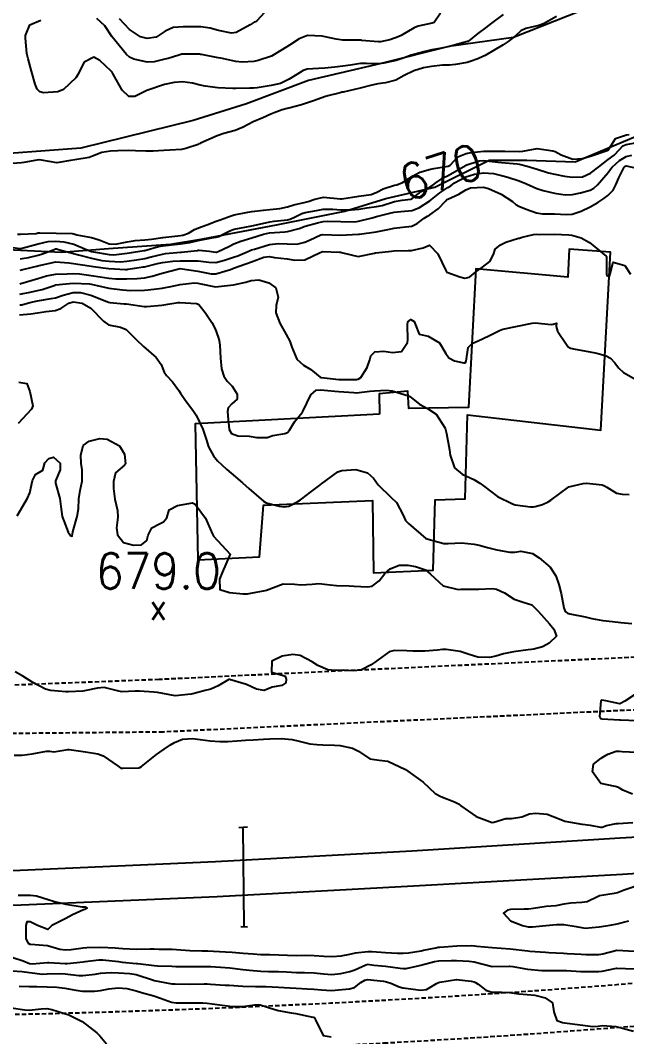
# Model space of a CAD drawing. Header units: metres. Extents: x 292545 to 299085, y 7450245 to 7463078.
# Drawn here: x 294732.7 to 294800.8, y 7462706.4 to 7462820.6 of the extents above; entities that cross this region are included whole.
import ezdxf
from ezdxf.enums import TextEntityAlignment as Align

# ---------------------------------------------------------------- set-up
doc = ezdxf.new("R2010")
doc.units = ezdxf.units.M
doc.linetypes.add('DASHED', pattern=[0.75, 0.5, -0.25])
for name, color, linetype in [('Cotas', 45, 'Continuous'), ('Curvas de Nivel 1m', 11, 'Continuous'), ('Curvas de Nivel 5m', 15, 'Continuous'), ('Edificações', 30, 'Continuous'), ('Hidrografia', 140, 'Continuous'), ('Linha Férrea', 20, 'Continuous'), ('Pontos Cotados', 45, 'Continuous'), ('Pórtico', 62, 'Continuous'), ('Vias Secundárias', 230, 'DASHED')]:
    doc.layers.add(name, color=color, linetype=linetype)
doc.styles.add('Style-STANDARD', font='STANDARD.shx')

# ---------------------------------------------------------------- blocks, each defined once
blk = doc.blocks.new('ELVTXT_42')
at = {"layer": 'Pontos Cotados', "linetype": 'Continuous', "style": 'Style-STANDARD'}
for s, height, p in [('679.0', 4, (0, 4)), ('x', 3, (0, 0))]:
    blk.add_text(s, height=height, dxfattribs=at).set_placement(p, align=Align.MIDDLE_CENTER)

msp = doc.modelspace()

# ---------------------------------------------------------------- linework, layer by layer
at = {"layer": 'Curvas de Nivel 1m', "flags": 128}
for points, elevation in [([(294786.96, 7462821.27), (294785.63, 7462820.28), (294784.95, 7462819.78), (294784.11, 7462819.13), (294783.09, 7462818.31), (294782.99, 7462818.25), (294782.93, 7462818.22), (294781.44, 7462817.81), (294780.92, 7462817.68), (294779.81, 7462817.45), (294778.92, 7462817.29), (294778.17, 7462817.11), (294776.91, 7462816.78), (294776.6, 7462816.7), (294775.8, 7462816.4), (294774.9, 7462816.08), (294773.53, 7462815.79), (294772.9, 7462815.74), (294771.57, 7462815.77), (294770.9, 7462815.75), (294769.77, 7462815.59), (294768.9, 7462815.47), (294768.02, 7462815.36), (294766.89, 7462815.23), (294766.19, 7462815.21), (294764.89, 7462815.13), (294764.45, 7462814.97), (294763.73, 7462814.54), (294762.88, 7462814), (294761.9, 7462813.53), (294760.87, 7462813.27), (294759.3, 7462813.03), (294758.87, 7462813), (294758.47, 7462813), (294756.87, 7462812.95), (294756.53, 7462812.95), (294754.87, 7462813.03), (294753.42, 7462813.21), (294752.87, 7462813.32), (294752.01, 7462813.54), (294750.87, 7462813.71), (294749.95, 7462813.62), (294748.87, 7462813.39), (294746.86, 7462812.74), (294745.54, 7462812.07), (294744.86, 7462812.07), (294744.11, 7462812.77), (294743.1, 7462814.56), (294742.97, 7462814.78), (294742.88, 7462814.89), (294741.61, 7462816.09), (294740.91, 7462816.48), (294739.82, 7462815.9), (294739.27, 7462814.83), (294739.15, 7462814.55), (294738.88, 7462814.16), (294737.5, 7462812.85), (294736.86, 7462812.59), (294735.25, 7462812.48), (294734.86, 7462812.59), (294734.54, 7462812.88), (294734.31, 7462813.45), (294733.92, 7462814.89), (294733.52, 7462816.27), (294733.4, 7462816.9), (294733.22, 7462818.6), (294733.22, 7462818.9), (294733.73, 7462820.12), (294734.96, 7462820.64)], 671), ([(294779.89, 7462821.43), (294779.17, 7462820.36), (294778.95, 7462820.29), (294777.38, 7462819.95), (294776.95, 7462819.77), (294775.46, 7462818.92), (294774.94, 7462818.69), (294774.74, 7462818.61), (294774.19, 7462818.42), (294773.15, 7462818.21), (294772.93, 7462818.2), (294771.02, 7462818.36), (294770.93, 7462818.37), (294770.85, 7462818.37), (294768.93, 7462818.39), (294768.17, 7462818.49), (294766.94, 7462818.77), (294766.6, 7462818.84), (294764.94, 7462818.91), (294763.99, 7462818.53), (294762.93, 7462817.82), (294762.15, 7462817.33), (294760.91, 7462816.57), (294759.4, 7462816.1), (294758.9, 7462815.99), (294757.61, 7462815.91), (294756.9, 7462815.99), (294755.19, 7462816.36), (294754.91, 7462816.41), (294753.57, 7462816.66), (294753.02, 7462816.77), (294752.91, 7462816.79), (294752.79, 7462816.8), (294750.91, 7462816.82), (294750.81, 7462816.8), (294750.48, 7462816.69), (294749.28, 7462816.33), (294748.91, 7462816.23), (294747.69, 7462815.94), (294746.9, 7462815.9), (294745.4, 7462816.26), (294744.91, 7462816.48), (294744.59, 7462816.76), (294742.93, 7462818.78), (294742.14, 7462819.98), (294741.25, 7462820.81)], 672), ([(294760.08, 7462821.46), (294759.28, 7462820.59), (294759.08, 7462820.46), (294758.95, 7462820.4), (294758.48, 7462820.12), (294756.94, 7462819.23), (294756.39, 7462819.17), (294754.94, 7462819.48), (294754.01, 7462819.72), (294752.94, 7462819.87), (294751.74, 7462819.89), (294750.95, 7462819.9), (294749.82, 7462819.82), (294748.94, 7462819.38), (294747.91, 7462818.73), (294746.93, 7462818.56), (294746.17, 7462818.75), (294744.94, 7462819.6), (294743.79, 7462820.77)], 673), ([(294730.92, 7462795.19), (294732.65, 7462794.96), (294732.71, 7462794.97), (294734.66, 7462795.49), (294735.79, 7462795.75), (294736.66, 7462795.8), (294737.55, 7462795.73), (294738.66, 7462795.45), (294740.17, 7462794.81), (294740.65, 7462794.64), (294740.87, 7462794.59), (294742.65, 7462794.28), (294743.16, 7462794.26), (294744.65, 7462794.43), (294744.93, 7462794.47), (294746.54, 7462794.74), (294746.63, 7462794.76), (294746.65, 7462794.76), (294748.19, 7462795.19), (294748.66, 7462795.28), (294749.3, 7462795.35), (294750.66, 7462795.49), (294751.7, 7462795.64), (294752.66, 7462795.85), (294754.2, 7462796.18), (294754.67, 7462796.24), (294754.97, 7462796.33), (294755.55, 7462796.63), (294756.3, 7462797), (294756.68, 7462797.13), (294757.9, 7462797.38), (294758.68, 7462797.52), (294759.88, 7462797.78), (294760.69, 7462797.96), (294761.21, 7462798.04), (294762.69, 7462798.18), (294762.98, 7462798.26), (294763.55, 7462798.54), (294764.32, 7462798.91), (294764.7, 7462799.01), (294765.97, 7462799.25), (294766.71, 7462799.38), (294767.81, 7462799.39), (294768.71, 7462799.32), (294769.86, 7462799.3), (294770.71, 7462799.4), (294771.61, 7462799.54), (294772.71, 7462799.67), (294773.33, 7462799.81), (294774.71, 7462800.24), (294775.57, 7462800.4), (294776.57, 7462800.52), (294776.72, 7462800.59), (294777.73, 7462801.37), (294778.74, 7462801.91), (294779.02, 7462802.08), (294779.37, 7462802.35), (294780.19, 7462802.91), (294780.75, 7462803.19), (294782.72, 7462804.31), (294782.74, 7462804.33), (294782.76, 7462804.34), (294784.25, 7462804.81), (294784.77, 7462804.86), (294786.36, 7462804.68), (294786.77, 7462804.63), (294788.52, 7462804.49), (294788.77, 7462804.46), (294789.65, 7462804.23), (294790.76, 7462803.88), (294792.05, 7462803.49), (294792.75, 7462803.32), (294793.83, 7462803.1), (294794.75, 7462802.97), (294795.87, 7462803.04), (294796.76, 7462803.42), (294797.69, 7462804.14), (294798.77, 7462804.97), (294799.42, 7462805.47), (294800.03, 7462806.11), (294800.39, 7462806.5), (294800.79, 7462806.66), (294802.01, 7462806.87)], 671), ([(294732.64, 7462793.79), (294733.58, 7462793.95), (294734.64, 7462794.21), (294735.16, 7462794.36), (294736.44, 7462794.86), (294736.6, 7462794.92), (294736.65, 7462794.92), (294736.71, 7462794.92), (294736.96, 7462794.86), (294738.65, 7462794.42), (294739.2, 7462794.27), (294740.64, 7462793.87), (294741.8, 7462793.63), (294742.63, 7462793.53), (294743.92, 7462793.48), (294744.63, 7462793.53), (294745.7, 7462793.68), (294746.64, 7462793.85), (294747.35, 7462794.02), (294748.65, 7462794.34), (294748.97, 7462794.39), (294750.65, 7462794.56), (294750.77, 7462794.57), (294751.84, 7462794.68), (294752.56, 7462794.76), (294752.65, 7462794.78), (294752.78, 7462794.79), (294753.88, 7462794.65), (294754.65, 7462794.56), (294754.72, 7462794.57), (294754.88, 7462794.64), (294756.09, 7462795.2), (294756.66, 7462795.49), (294757.46, 7462795.81), (294758.67, 7462796.16), (294759.99, 7462796.58), (294760.67, 7462796.74), (294762.39, 7462796.84), (294762.68, 7462796.86), (294763.99, 7462797.22), (294764.68, 7462797.46), (294766.05, 7462797.87), (294766.69, 7462798.01), (294767.15, 7462798.04), (294768.69, 7462797.99), (294770.21, 7462797.98), (294770.69, 7462798.04), (294772.22, 7462798.43), (294772.6, 7462798.53), (294772.69, 7462798.55), (294774.19, 7462798.92), (294774.7, 7462799.04), (294775.42, 7462799.12), (294776.7, 7462799.25), (294777.52, 7462799.56), (294778.71, 7462800.34), (294779.83, 7462801.24), (294780.74, 7462801.82), (294781.06, 7462802.01), (294781.49, 7462802.33), (294782.75, 7462803.01), (294783.74, 7462803.32), (294784.75, 7462803.48), (294785.86, 7462803.38), (294786.75, 7462803.16), (294787.48, 7462802.99), (294788.75, 7462802.58), (294789.56, 7462802.23), (294790.74, 7462801.71), (294791.45, 7462801.5), (294792.73, 7462801.19), (294793.91, 7462800.99), (294794.73, 7462801.02), (294795.66, 7462801.23), (294796.73, 7462801.53), (294797.14, 7462801.74), (294797.56, 7462802.14), (294798.76, 7462803.52), (294799, 7462803.87), (294799.2, 7462804.12), (294800.03, 7462804.85), (294800.77, 7462805.29), (294801.41, 7462805.46)], 672), ([(294732.62, 7462792.54), (294734.18, 7462792.89), (294734.52, 7462792.99), (294734.62, 7462793.01), (294736.12, 7462793.37), (294736.63, 7462793.45), (294738.11, 7462793.36), (294738.63, 7462793.28), (294740.41, 7462793.02), (294740.63, 7462792.99), (294741.97, 7462792.8), (294742.62, 7462792.73), (294744.48, 7462792.62), (294744.62, 7462792.62), (294744.75, 7462792.63), (294745.54, 7462792.75), (294746.48, 7462792.89), (294746.63, 7462792.91), (294748.07, 7462793.29), (294748.63, 7462793.41), (294749.79, 7462793.55), (294750.64, 7462793.59), (294751.72, 7462793.59), (294752.64, 7462793.57), (294753.86, 7462793.42), (294754.63, 7462793.41), (294755.62, 7462793.65), (294756.64, 7462793.99), (294757.1, 7462794.16), (294758.16, 7462794.6), (294758.5, 7462794.75), (294758.65, 7462794.81), (294758.98, 7462794.91), (294760.66, 7462795.43), (294761.68, 7462795.53), (294762.66, 7462795.48), (294763.75, 7462795.45), (294764.66, 7462795.67), (294765.24, 7462795.95), (294766.44, 7462796.5), (294766.67, 7462796.54), (294768.67, 7462796.48), (294770.67, 7462796.58), (294770.8, 7462796.59), (294772.68, 7462796.84), (294773.99, 7462797.11), (294774.68, 7462797.27), (294775.64, 7462797.35), (294776.68, 7462797.46), (294777.29, 7462797.77), (294778.06, 7462798.37), (294778.44, 7462798.61), (294778.7, 7462798.75), (294779.63, 7462799.42), (294780.48, 7462800.34), (294780.6, 7462800.46), (294780.72, 7462800.52), (294781.97, 7462801.07), (294782.73, 7462801.56), (294783.26, 7462801.78), (294784.74, 7462801.85), (294785.3, 7462801.72), (294786.72, 7462801.06), (294787.99, 7462800.25), (294788.38, 7462799.92), (294788.71, 7462799.71), (294789.53, 7462799.4), (294790.7, 7462798.99), (294791.37, 7462798.88), (294792.7, 7462798.87), (294794.08, 7462798.79), (294794.7, 7462798.84), (294795.7, 7462799.16), (294796.71, 7462799.64), (294797.59, 7462800.14), (294798.26, 7462800.59), (294798.72, 7462800.92), (294799.32, 7462801.52), (294799.61, 7462802.11), (294799.96, 7462802.9), (294800.54, 7462804.1), (294800.65, 7462804.22), (294800.76, 7462804.26), (294801.64, 7462804.09)], 673), ([(294732.6, 7462791), (294732.72, 7462791.03), (294734.61, 7462791.6), (294735.58, 7462791.9), (294736.62, 7462792.09), (294737.91, 7462792.13), (294738.62, 7462792.15), (294739.32, 7462792.12), (294740.61, 7462791.95), (294741.64, 7462791.77), (294742.61, 7462791.63), (294743.4, 7462791.57), (294744.61, 7462791.54), (294745.78, 7462791.58), (294746.61, 7462791.67), (294747.49, 7462791.85), (294748.62, 7462792.21), (294750.48, 7462792.69), (294750.61, 7462792.71), (294750.62, 7462792.71), (294750.84, 7462792.69), (294752.62, 7462792.43), (294754.1, 7462792.13), (294754.62, 7462792.13), (294756.28, 7462792.62), (294756.53, 7462792.71), (294756.62, 7462792.74), (294758.01, 7462793.23), (294758.64, 7462793.47), (294760.04, 7462793.99), (294760.64, 7462794.06), (294761.23, 7462793.97), (294762.64, 7462793.79), (294763.52, 7462793.66), (294764.63, 7462793.71), (294766.37, 7462794.5), (294766.54, 7462794.61), (294766.64, 7462794.63), (294768.56, 7462794.56), (294768.64, 7462794.55), (294768.92, 7462794.48), (294770.64, 7462794.07), (294772.48, 7462794.43), (294772.6, 7462794.47), (294772.64, 7462794.48), (294774.38, 7462794.68), (294774.65, 7462794.7), (294776.28, 7462794.75), (294776.65, 7462794.75), (294777.96, 7462795.06), (294778.66, 7462795.36), (294779.61, 7462794.35), (294780.48, 7462792.48), (294780.57, 7462792.34), (294780.62, 7462792.31), (294782.07, 7462791.77), (294782.62, 7462791.62), (294783.16, 7462791.76), (294783.85, 7462792.3), (294784.27, 7462792.65), (294784.63, 7462792.86), (294785.43, 7462793.49), (294785.84, 7462794.28), (294786.03, 7462794.9), (294786.66, 7462795.38), (294787.26, 7462795.67), (294788.67, 7462796.12), (294788.77, 7462796.14), (294789.07, 7462796.24), (294790.35, 7462796.55), (294790.68, 7462796.56), (294791.02, 7462796.55), (294792.68, 7462796.56), (294794.34, 7462796.51), (294794.68, 7462796.46), (294795.72, 7462796.16), (294796.67, 7462795.63), (294798.54, 7462794.12), (294798.57, 7462794.05), (294798.57, 7462792.12), (294798.62, 7462791.93), (294798.92, 7462791.81), (294798.99, 7462792.12), (294799.33, 7462793.42), (294800.63, 7462793.05), (294801.28, 7462792.09)], 674), ([(294732.58, 7462788.62), (294732.83, 7462788.65), (294733.71, 7462788.89), (294734.58, 7462789.08), (294736.13, 7462789.33), (294736.59, 7462789.43), (294737.47, 7462789.72), (294738.59, 7462790.02), (294739.4, 7462790.02), (294740.59, 7462789.72), (294742.37, 7462789.01), (294742.58, 7462788.94), (294742.71, 7462788.91), (294744.34, 7462788.76), (294744.55, 7462788.74), (294744.57, 7462788.74), (294744.6, 7462788.73), (294746.57, 7462788.46), (294746.86, 7462788.44), (294748.57, 7462788.61), (294749.24, 7462788.71), (294750.39, 7462788.88), (294750.58, 7462788.89), (294752.47, 7462788.77), (294752.57, 7462788.76), (294752.74, 7462788.67), (294753.44, 7462787.79), (294754.18, 7462786.65), (294754.55, 7462785.93), (294754.91, 7462785.01), (294755.01, 7462784.64), (294755.07, 7462784.1), (294755.15, 7462782.64), (294755.29, 7462781.44), (294755.54, 7462780.63), (294755.92, 7462780.07), (294756.47, 7462779.5), (294757.05, 7462778.61), (294757.03, 7462778.03), (294756.45, 7462777.5), (294756.01, 7462777.06), (294755.94, 7462776.63), (294755.97, 7462776.17), (294756.14, 7462774.62), (294756.41, 7462774.19), (294757.1, 7462773.92), (294758.4, 7462773.88), (294759.26, 7462773.73), (294760.4, 7462773.71), (294761.04, 7462773.93), (294762.41, 7462774.18), (294762.68, 7462774.27), (294762.91, 7462774.55), (294763.47, 7462775.5), (294764.36, 7462776.53), (294764.4, 7462776.57), (294764.43, 7462776.64), (294765.32, 7462778.52), (294765.93, 7462779.04), (294766.46, 7462779.09), (294768.03, 7462778.92), (294768.46, 7462778.88), (294770.15, 7462778.77), (294770.46, 7462778.76), (294771.97, 7462778.92), (294772.46, 7462778.98), (294773.84, 7462779.04), (294774.46, 7462778.96), (294776.31, 7462778.39), (294776.45, 7462778.32), (294777.55, 7462777.48), (294778.44, 7462776.98), (294779.41, 7462776.35), (294780.42, 7462774.77), (294780.55, 7462774.34), (294780.59, 7462774.16), (294780.9, 7462772.33), (294780.99, 7462771.72), (294781.48, 7462770.33), (294782.35, 7462769.6), (294783.65, 7462769), (294784.34, 7462768.6), (294784.75, 7462768.29), (294786.32, 7462767.1), (294788.01, 7462766.25), (294788.31, 7462766.17), (294790.02, 7462765.94), (294790.31, 7462765.93), (294790.56, 7462765.96), (294791.35, 7462766.21), (294792.02, 7462766.5), (294792.32, 7462766.67), (294794.33, 7462768.17), (294795.95, 7462768.54), (294796.34, 7462768.6), (294798.06, 7462768.41), (294798.34, 7462768.3), (294798.61, 7462768.13), (294799.7, 7462767.48), (294800.33, 7462767.35), (294801.11, 7462767.3)], 676), ([(294732.56, 7462787.52), (294733.85, 7462787.61), (294734.57, 7462787.72), (294735.56, 7462787.88), (294736.57, 7462788.01), (294737.2, 7462788.22), (294738.11, 7462788.84), (294738.58, 7462788.97), (294739.61, 7462788.82), (294740.57, 7462788.26), (294742, 7462786.8), (294742.55, 7462786.39), (294743.91, 7462786.13), (294744.54, 7462785.85), (294745.66, 7462784.75), (294746.52, 7462783.95), (294747.92, 7462782.73), (294748.49, 7462781.93), (294748.83, 7462781.06), (294749.09, 7462780.71), (294749.77, 7462779.99), (294750.47, 7462778.99), (294750.65, 7462778.69), (294751.15, 7462777.99), (294752.14, 7462776.67), (294752.43, 7462776.24), (294753.18, 7462774.66), (294753.54, 7462773.52), (294753.8, 7462772.66), (294754.37, 7462771.65), (294754.83, 7462771.11), (294755.3, 7462770.64), (294755.87, 7462770.14), (294756.35, 7462769.73), (294757.63, 7462768.61), (294758.33, 7462768), (294759.99, 7462766.58), (294760.31, 7462766.38), (294761.76, 7462766.01), (294762.31, 7462765.92), (294762.83, 7462766.02), (294763.87, 7462766.53), (294764.14, 7462766.7), (294764.32, 7462766.83), (294765.27, 7462767.58), (294766.34, 7462768.37), (294766.42, 7462768.43), (294766.52, 7462768.51), (294768.36, 7462769.85), (294768.8, 7462770.03), (294770.36, 7462770.11), (294771.68, 7462769.77), (294772.35, 7462769.14), (294772.89, 7462768.42), (294774.32, 7462767.01), (294774.95, 7462766.4), (294775.69, 7462765.01), (294775.98, 7462764.39), (294776.29, 7462764.06), (294778.26, 7462762.36), (294780.26, 7462761.8), (294780.77, 7462761.82), (294782.26, 7462761.89), (294783.7, 7462761.74), (294784.26, 7462761.62), (294785.18, 7462761.36), (294786.25, 7462761.08), (294787.68, 7462760.83), (294788.25, 7462760.84), (294788.94, 7462760.93), (294790.25, 7462760.69), (294791, 7462760.21), (294792.23, 7462759.14), (294792.86, 7462758.19), (294793.2, 7462757.19), (294793.45, 7462756.19), (294793.77, 7462754.59), (294793.93, 7462754.18), (294794.17, 7462753.97), (294794.46, 7462753.89), (294796.16, 7462753.55), (294796.93, 7462753.37), (294798.16, 7462753.17), (294799.24, 7462753.03), (294800.16, 7462752.92), (294801.43, 7462752.81)], 677), ([(294732.47, 7462779.93), (294733.38, 7462779.8), (294733.73, 7462778.89), (294734.04, 7462777.29), (294733.92, 7462776.89), (294732.42, 7462775.29)], 678), ([(294732.29, 7462764.91), (294733.46, 7462766.89), (294733.71, 7462767.5), (294734.03, 7462768.88), (294734.35, 7462769.55), (294735.19, 7462770.04), (294735.4, 7462770.87), (294735.86, 7462771.38), (294736.37, 7462771.52), (294737.14, 7462770.85), (294737.12, 7462770.08), (294736.61, 7462768.86), (294736.61, 7462768.58), (294737.08, 7462766.85), (294737.21, 7462765.95), (294737.37, 7462764.85), (294738.03, 7462763.08), (294738.17, 7462762.84), (294738.27, 7462762.7), (294738.47, 7462762.64), (294738.53, 7462762.84), (294738.56, 7462763.12), (294739.03, 7462764.83), (294739.18, 7462765.7), (294739.24, 7462766.83), (294739.38, 7462767.78), (294739.62, 7462768.82), (294739.61, 7462770.08), (294739.5, 7462770.82), (294739.46, 7462771.74), (294739.73, 7462772.82), (294740.4, 7462773.3), (294741.6, 7462773.6), (294742.4, 7462773.53), (294743.8, 7462772.78), (294744.38, 7462771.86), (294744.46, 7462770.77), (294744.36, 7462770.6), (294743.37, 7462769.77), (294743.12, 7462768.78), (294743.13, 7462767.99), (294743.29, 7462766.78), (294743.57, 7462765.51), (294743.63, 7462764.78), (294743.48, 7462763.58), (294743.57, 7462762.78), (294744.26, 7462761.94), (294745.37, 7462761.64), (294746.26, 7462761.65), (294746.86, 7462762.14), (294747.03, 7462762.73), (294747.45, 7462763.56), (294748.29, 7462764.02), (294748.76, 7462764.25), (294749.11, 7462764.71), (294749.4, 7462765.61), (294750.31, 7462766.09), (294752, 7462766.37), (294752.31, 7462766.23), (294753.47, 7462764.66), (294754.27, 7462762.85), (294754.34, 7462762.71), (294754.39, 7462762.65), (294756.24, 7462760.62), (294755.39, 7462758.63), (294755.04, 7462757.81), (294755.08, 7462756.64), (294756.19, 7462756.3), (294757.72, 7462756.14), (294758.19, 7462756.17), (294758.57, 7462756.21), (294760.19, 7462756.53), (294760.34, 7462756.58), (294762.2, 7462757.27), (294763.49, 7462757.25), (294764.2, 7462757.15), (294765.48, 7462757.24), (294766.21, 7462757.32), (294767.51, 7462757.18), (294768.2, 7462757.1), (294769.63, 7462757.04), (294770.2, 7462757.01), (294771.7, 7462756.95), (294772.2, 7462757.03), (294773.02, 7462757.62), (294773.65, 7462758.42), (294774.23, 7462758.97), (294775.27, 7462759.36), (294776.23, 7462759.36), (294777.09, 7462759.24), (294778.23, 7462758.84), (294778.77, 7462758.35), (294780.2, 7462757.06), (294781.87, 7462756.65), (294782.2, 7462756.67), (294783.83, 7462756.67), (294784.2, 7462756.68), (294785.73, 7462756.75), (294786.2, 7462756.67), (294787.1, 7462756.26), (294788.19, 7462755.57), (294789.18, 7462755.23), (294790.18, 7462754.9), (294790.89, 7462754.21), (294792.15, 7462752.77), (294792.65, 7462752.19), (294792.93, 7462751.4), (294792.13, 7462750.6), (294791.86, 7462750.47), (294791.36, 7462750.21), (294790.41, 7462749.93), (294790.12, 7462749.89), (294789.74, 7462749.85), (294788.12, 7462749.63), (294786.98, 7462749.4), (294786.11, 7462749.13), (294785.41, 7462748.98), (294784.11, 7462749.03), (294783.14, 7462749.33), (294782.12, 7462749.67), (294780.55, 7462749.9), (294780.12, 7462749.89), (294779.58, 7462749.81), (294778.12, 7462749.72), (294776.79, 7462749.71), (294776.12, 7462749.73), (294774.72, 7462749.8), (294774.12, 7462749.64), (294772.47, 7462748.43), (294772.26, 7462748.28), (294772.1, 7462748.17), (294770.95, 7462747.59), (294770.09, 7462747.5), (294769, 7462747.56), (294768.09, 7462747.52), (294767.22, 7462747.62), (294766.1, 7462748.08), (294765.47, 7462748.52), (294764.11, 7462749.22), (294763.31, 7462749.34), (294762.11, 7462749.15), (294760.92, 7462748.57), (294760.89, 7462747.36), (294762.09, 7462747.02), (294762.43, 7462746.9), (294762.56, 7462746.55), (294762.49, 7462746.14), (294762.07, 7462745.85), (294760.97, 7462745.68), (294760.06, 7462745.29), (294759.22, 7462745.44), (294758.07, 7462745.96), (294756.18, 7462746.53), (294756.08, 7462746.52), (294754.91, 7462745.8), (294754.06, 7462745.43), (294753.43, 7462745.29), (294752.06, 7462744.91), (294751.87, 7462744.86), (294750.05, 7462744.7), (294748.06, 7462745.07), (294747.67, 7462745.11), (294746.06, 7462745.2), (294745.58, 7462745.23), (294744.06, 7462745.15), (294743.59, 7462745.25), (294742.07, 7462745.63), (294741.32, 7462745.54), (294740.06, 7462745.27), (294739.67, 7462745.22), (294738.06, 7462745.13), (294737.77, 7462745.13), (294736.06, 7462745.28), (294735.48, 7462745.45), (294734.07, 7462746.17), (294732.94, 7462746.9), (294732.09, 7462747.38)], 678), ([(294802.06, 7462745.01), (294800.63, 7462744.1), (294800.05, 7462743.77), (294798.5, 7462744.13), (294798.05, 7462744.2), (294797.99, 7462744.19), (294797.91, 7462744.13), (294797.78, 7462742.38), (294797.88, 7462742.13), (294798.03, 7462742.1), (294798.06, 7462742.1), (294800.03, 7462742), (294800.15, 7462741.99), (294802.03, 7462741.93)], 677), ([(294731.97, 7462738.03), (294732.87, 7462738), (294733.98, 7462738.15), (294735.59, 7462738.47), (294735.98, 7462738.46), (294736.43, 7462738.4), (294737.98, 7462738.67), (294738.16, 7462738.66), (294739.98, 7462738.38), (294741.35, 7462738.17), (294741.97, 7462737.94), (294743.65, 7462736.77), (294743.96, 7462736.57), (294744.19, 7462736.54), (294745.96, 7462736.58), (294746.09, 7462736.62), (294746.28, 7462736.75), (294747.98, 7462738.11), (294748.33, 7462738.37), (294748.83, 7462738.71), (294749.52, 7462739.18), (294749.99, 7462739.43), (294750.88, 7462739.81), (294752, 7462739.91), (294752.88, 7462739.78), (294753.99, 7462739.62), (294755.08, 7462739.55), (294755.99, 7462739.56), (294757.01, 7462739.63), (294757.99, 7462739.7), (294758.84, 7462739.74), (294760, 7462739.8), (294760.71, 7462739.86), (294762, 7462739.91), (294763.22, 7462739.77), (294763.99, 7462739.58), (294765.2, 7462739.31), (294765.99, 7462739.22), (294766.67, 7462739.18), (294767.99, 7462739.13), (294768.61, 7462739.1), (294769.99, 7462738.81), (294770.66, 7462738.45), (294771.97, 7462737.59), (294772.99, 7462737.44), (294773.97, 7462737.34), (294775.96, 7462736.39), (294777.94, 7462735), (294778.63, 7462734.36), (294779.29, 7462733.71), (294779.92, 7462733.38), (294781.47, 7462732.77), (294781.92, 7462732.53), (294782.2, 7462732.32), (294783.9, 7462731.11), (294785.71, 7462730.45), (294785.89, 7462730.47), (294787.26, 7462730.89), (294787.89, 7462730.91), (294789.05, 7462731.09), (294789.9, 7462731.42), (294790.63, 7462731.49), (294791.9, 7462731.37), (294793.23, 7462730.85), (294793.89, 7462730.59), (294795.78, 7462730.26), (294795.88, 7462730.25), (294796.73, 7462730.14), (294797.88, 7462729.94), (294798.08, 7462729.93), (294798.57, 7462730.12), (294799.66, 7462730.34), (294799.89, 7462730.35), (294801.53, 7462730.45)], 678), ([(294801.47, 7462733.63), (294800.42, 7462734.1), (294800.1, 7462734.27), (294799.94, 7462734.38), (294799.54, 7462734.51), (294797.94, 7462734.85), (294796.98, 7462736.14), (294797.11, 7462737), (294797.98, 7462737.7), (294798.25, 7462737.86), (294798.73, 7462738.12), (294799.64, 7462738.46), (294799.99, 7462738.48), (294800.32, 7462738.44), (294801.99, 7462738.34)], 678), ([(294732.4, 7462722.29), (294733.79, 7462722.3), (294734.46, 7462722.21), (294735.78, 7462721.81), (294736.49, 7462721.57), (294737.78, 7462721.28), (294739.61, 7462720.99), (294739.77, 7462720.99), (294739.95, 7462720.99), (294740.18, 7462720.81), (294739.91, 7462720.68), (294739.77, 7462720.63), (294738.53, 7462720.06), (294737.76, 7462719.67), (294736.2, 7462718.86), (294735.97, 7462718.64), (294735.75, 7462718.43), (294734.58, 7462718.88), (294733.76, 7462719.27), (294733.38, 7462719.27), (294733.28, 7462718.89), (294733.26, 7462717.36), (294733.54, 7462716.89), (294733.72, 7462716.79), (294733.84, 7462716.77), (294735.72, 7462716.61), (294737.1, 7462716.23), (294737.72, 7462716.15), (294738.36, 7462716.19), (294739.72, 7462716.35), (294740.14, 7462716.39), (294741.72, 7462716.44), (294743.32, 7462716.38), (294743.72, 7462716.34), (294744.18, 7462716.3), (294745.72, 7462716.23), (294747.24, 7462716.25), (294747.72, 7462716.24), (294748.21, 7462716.22), (294749.72, 7462716.22), (294750.23, 7462716.18), (294751.72, 7462716.05), (294753.08, 7462716.02), (294753.72, 7462716.02), (294754.36, 7462716), (294755.72, 7462715.92), (294756.47, 7462715.86), (294757.71, 7462715.78), (294758.82, 7462715.7), (294759.71, 7462715.63), (294760.69, 7462715.6), (294761.71, 7462715.57), (294762.71, 7462715.54), (294763.71, 7462715.52), (294764.7, 7462715.53), (294765.71, 7462715.51), (294766.79, 7462715.43), (294767.71, 7462715.4), (294768.72, 7462715.48), (294769.72, 7462715.67), (294770.35, 7462715.82), (294771.72, 7462715.96), (294772.2, 7462715.96), (294773.72, 7462715.85), (294775.08, 7462715.77), (294775.71, 7462715.75), (294776.3, 7462715.8), (294777.72, 7462716.04), (294777.99, 7462716.09), (294779.37, 7462716.35), (294779.65, 7462716.42), (294779.72, 7462716.45), (294779.83, 7462716.45), (294781.73, 7462716.57), (294783.4, 7462716.63), (294783.73, 7462716.59), (294783.98, 7462716.56), (294785.72, 7462716.39), (294787.72, 7462716.25), (294789.72, 7462716.03), (294789.94, 7462716), (294791.72, 7462715.87), (294792.07, 7462715.85), (294793.72, 7462715.76), (294794.16, 7462715.73), (294795.72, 7462715.64), (294796.25, 7462715.62), (294797.72, 7462715.63), (294798.15, 7462715.7), (294799.72, 7462716.11), (294801.72, 7462715.99)], 679), ([(294801.8, 7462723.27), (294800.54, 7462722.84), (294799.8, 7462722.56), (294799.44, 7462722.47), (294797.79, 7462722.19), (294797.63, 7462722.13), (294796.39, 7462721.55), (294795.78, 7462721.45), (294794.56, 7462721.4), (294793.78, 7462721.26), (294792.88, 7462721.08), (294791.77, 7462721), (294790.35, 7462720.8), (294789.78, 7462720.71), (294789.32, 7462720.7), (294787.78, 7462720.69), (294787.42, 7462720.61), (294786.98, 7462720.26), (294787.76, 7462719.4), (294789.12, 7462718.86), (294789.75, 7462718.74), (294790.26, 7462718.74), (294791.75, 7462718.89), (294792.95, 7462718.99), (294793.75, 7462718.97), (294795.15, 7462718.77), (294795.75, 7462718.64), (294796.18, 7462718.58), (294797.75, 7462718.72), (294798.96, 7462718.91), (294799.75, 7462719.05), (294801.07, 7462719.4)], 678), ([(294731.69, 7462713.79), (294732.86, 7462713.72), (294733.68, 7462713.58), (294735.13, 7462713.42), (294735.68, 7462713.43), (294737.07, 7462713.46), (294737.68, 7462713.43), (294739.23, 7462713.27), (294739.68, 7462713.27), (294741.06, 7462713.42), (294741.68, 7462713.5), (294742.87, 7462713.59), (294743.68, 7462713.57), (294744.97, 7462713.47), (294745.68, 7462713.35), (294747.64, 7462712.72), (294747.66, 7462712.71), (294747.7, 7462712.7), (294749.67, 7462712.33), (294750.07, 7462712.3), (294751.67, 7462712.29), (294753.32, 7462712.31), (294753.67, 7462712.31), (294754.02, 7462712.29), (294755.67, 7462712.18), (294756.15, 7462712.15), (294757.67, 7462712.05), (294759.09, 7462712.02), (294759.67, 7462712.02), (294760.24, 7462712), (294761.67, 7462711.95), (294762.31, 7462711.91), (294763.67, 7462711.82), (294764.91, 7462711.77), (294765.67, 7462711.73), (294766.53, 7462711.64), (294767.66, 7462711.57), (294768.86, 7462711.67), (294769.67, 7462711.76), (294770.22, 7462711.9), (294770.95, 7462712.45), (294771.39, 7462712.74), (294771.68, 7462712.8), (294773.48, 7462712.61), (294773.68, 7462712.59), (294773.82, 7462712.56), (294774.31, 7462712.41), (294775.26, 7462711.99), (294775.67, 7462711.88), (294776.26, 7462711.79), (294777.67, 7462711.61), (294778.34, 7462711.68), (294779.46, 7462712.35), (294779.59, 7462712.43), (294779.67, 7462712.46), (294779.83, 7462712.51), (294781.68, 7462712.81), (294783.35, 7462712.62), (294783.68, 7462712.54), (294783.85, 7462712.48), (294784.14, 7462712.29), (294784.98, 7462711.59), (294785.66, 7462711.38), (294786.8, 7462711.39), (294787.66, 7462711.35), (294788.72, 7462711.18), (294789.66, 7462711.1), (294790.5, 7462711.06), (294791.66, 7462710.75), (294792.49, 7462710.19), (294792.65, 7462709.18), (294792.99, 7462708.19), (294793.62, 7462707.97), (294793.86, 7462707.94), (294795.62, 7462707.72), (294797.02, 7462707.54), (294797.62, 7462707.57), (294798.12, 7462707.63), (294799.62, 7462707.53), (294800.37, 7462707.34), (294801.61, 7462707.01)], 681), ([(294732.52, 7462712.04), (294733.66, 7462712.03), (294734.52, 7462712.02), (294735.66, 7462711.99), (294736.76, 7462711.95), (294737.66, 7462711.84), (294738.9, 7462711.59), (294739.66, 7462711.48), (294740.99, 7462711.48), (294741.66, 7462711.56), (294742.62, 7462711.74), (294743.66, 7462711.86), (294744.64, 7462711.78), (294745.66, 7462711.54), (294746.26, 7462711.34), (294747.66, 7462710.95), (294748.42, 7462710.71), (294749.65, 7462710.27), (294750.18, 7462710.17), (294751.65, 7462710.17), (294753.17, 7462710.18), (294753.65, 7462710.15), (294754.24, 7462710.06), (294755.65, 7462709.87), (294756.5, 7462709.77), (294757.64, 7462709.77), (294759.03, 7462709.97), (294759.64, 7462709.97), (294760.56, 7462709.65), (294761.63, 7462709.31), (294763.11, 7462709.06), (294763.63, 7462708.99), (294765.56, 7462708.57), (294765.62, 7462708.56), (294765.73, 7462708.51), (294765.86, 7462708.27), (294766.69, 7462706.5), (294767.6, 7462706.36)], 682), ([(294731.64, 7462709.63), (294733.15, 7462709.38), (294733.64, 7462709.36), (294735.01, 7462709.51), (294735.64, 7462709.53), (294736.19, 7462709.42), (294737.63, 7462708.98), (294738.11, 7462708.84), (294739.62, 7462708.07), (294741.26, 7462706.8), (294741.6, 7462706.48), (294742.36, 7462705.56)], 683)]:
    msp.add_lwpolyline(points, dxfattribs=dict(at, elevation=elevation))
at = {"layer": 'Curvas de Nivel 5m', "flags": 128}
for points, elevation in [([(294792.96, 7462821.03), (294791.47, 7462820.21), (294790.95, 7462820.03), (294789.48, 7462819.71), (294788.94, 7462819.42), (294788.32, 7462818.86), (294787.52, 7462818.25), (294787.17, 7462818.02), (294786.93, 7462817.87), (294785.94, 7462817.25), (294784.91, 7462816.66), (294784.66, 7462816.54), (294784.1, 7462816.3), (294783.24, 7462815.97), (294782.9, 7462815.87), (294781.59, 7462815.63), (294780.9, 7462815.58), (294780.13, 7462815.57), (294778.89, 7462815.44), (294777.99, 7462815.27), (294776.89, 7462814.94), (294775.8, 7462814.4), (294774.88, 7462813.9), (294773.72, 7462813.58), (294772.87, 7462813.46), (294772.02, 7462813.29), (294770.87, 7462812.99), (294768.94, 7462812.55), (294768.86, 7462812.54), (294768.81, 7462812.53), (294768.61, 7462812.48), (294767.24, 7462812.12), (294766.86, 7462812.01), (294765.74, 7462811.62), (294764.84, 7462811.3), (294764.27, 7462811.1), (294762.84, 7462810.75), (294762.67, 7462810.71), (294762.08, 7462810.56), (294761.18, 7462810.22), (294760.83, 7462810.06), (294759.91, 7462809.67), (294758.82, 7462809.19), (294757.72, 7462808.61), (294756.81, 7462808.23), (294755.55, 7462807.89), (294754.8, 7462807.63), (294752.93, 7462806.8), (294752.79, 7462806.75), (294752.74, 7462806.72), (294752.64, 7462806.67), (294751.28, 7462806.19), (294750.78, 7462806.1), (294749.46, 7462806.03), (294748.78, 7462805.99), (294747.58, 7462805.92), (294746.78, 7462805.9), (294745.59, 7462805.95), (294744.78, 7462806), (294743.6, 7462805.96), (294742.78, 7462805.91), (294741.83, 7462805.74), (294740.78, 7462805.33), (294740.38, 7462805.21), (294738.77, 7462804.93), (294738.28, 7462804.84), (294737, 7462804.62), (294736.77, 7462804.61), (294735.02, 7462804.88), (294734.77, 7462804.93), (294734.72, 7462804.93), (294734.51, 7462804.88), (294733.03, 7462804.64), (294732.77, 7462804.61), (294731.21, 7462804.48)], 670), ([(294732.34, 7462796.58), (294732.67, 7462796.57), (294734.45, 7462796.66), (294734.67, 7462796.71), (294734.83, 7462796.72), (294736.67, 7462796.68), (294738.47, 7462796.64), (294738.67, 7462796.6), (294739, 7462796.5), (294740.67, 7462796.22), (294741.52, 7462795.95), (294742.66, 7462795.5), (294743.34, 7462795.46), (294744.66, 7462795.72), (294745.56, 7462795.86), (294746.66, 7462795.93), (294747.39, 7462796.01), (294748.67, 7462796.19), (294750.35, 7462796.38), (294750.67, 7462796.41), (294750.91, 7462796.45), (294751.55, 7462796.68), (294752.25, 7462797.1), (294752.68, 7462797.3), (294753.63, 7462797.61), (294754.69, 7462798.03), (294755.12, 7462798.2), (294756.36, 7462798.62), (294756.6, 7462798.71), (294756.69, 7462798.74), (294758.25, 7462799.05), (294758.7, 7462799.12), (294760, 7462799.29), (294760.7, 7462799.35), (294761.82, 7462799.45), (294762.71, 7462799.65), (294763.4, 7462799.86), (294764.72, 7462800.17), (294765.01, 7462800.24), (294765.77, 7462800.51), (294766.73, 7462800.75), (294768.65, 7462800.56), (294768.72, 7462800.55), (294768.8, 7462800.56), (294770.73, 7462800.85), (294772.11, 7462801.05), (294772.73, 7462801.29), (294773.47, 7462801.68), (294774.74, 7462802.07), (294775, 7462802.14), (294775.64, 7462802.4), (294776.75, 7462803.1), (294777.59, 7462803.54), (294778.76, 7462803.88), (294779.15, 7462803.96), (294780.76, 7462804.22), (294780.98, 7462804.34), (294781.84, 7462805.26), (294782.78, 7462805.66), (294783.33, 7462805.76), (294784.79, 7462805.9), (294785.17, 7462805.91), (294786.79, 7462805.92), (294787.12, 7462805.92), (294788.79, 7462805.88), (294789.14, 7462805.89), (294790.78, 7462806.22), (294792.54, 7462805.95), (294792.78, 7462805.88), (294793.48, 7462805.48), (294794.77, 7462805.02), (294795.84, 7462805.09), (294796.77, 7462805.33), (294798.63, 7462805.97), (294798.78, 7462806.07), (294798.81, 7462806.09), (294798.83, 7462806.12), (294799.57, 7462807.34), (294800.81, 7462807.76), (294801.12, 7462807.79)], 670), ([(294732.59, 7462789.82), (294733.76, 7462790.06), (294734.6, 7462790.24), (294735.11, 7462790.37), (294736.57, 7462790.86), (294736.59, 7462790.87), (294738.61, 7462791.08), (294740.42, 7462791), (294740.6, 7462790.97), (294741.3, 7462790.8), (294742.6, 7462790.5), (294744.15, 7462790.32), (294744.6, 7462790.28), (294745.09, 7462790.26), (294746.6, 7462790.29), (294747.01, 7462790.32), (294748.6, 7462790.5), (294748.79, 7462790.53), (294749.56, 7462790.71), (294750.61, 7462790.91), (294752.19, 7462791.09), (294752.61, 7462791.06), (294752.94, 7462791), (294754.6, 7462790.65), (294756.61, 7462790.88), (294758.02, 7462791.19), (294758.61, 7462791.38), (294759.49, 7462791.46), (294760.61, 7462791.12), (294761.37, 7462790.56), (294761.66, 7462789.49), (294761.41, 7462788.56), (294761.39, 7462787.74), (294761.82, 7462786.56), (294762.54, 7462785.29), (294762.96, 7462784.55), (294763.19, 7462783.88), (294763.76, 7462782.54), (294764.5, 7462781.87), (294765.32, 7462781.35), (294766.36, 7462780.5), (294766.48, 7462780.47), (294766.51, 7462780.47), (294768.48, 7462780.25), (294768.72, 7462780.24), (294770.48, 7462780.25), (294770.65, 7462780.28), (294770.94, 7462780.45), (294771.65, 7462781.59), (294771.94, 7462782.44), (294772.05, 7462782.89), (294772.52, 7462783.35), (294773.51, 7462783.43), (294774.52, 7462783.28), (294775.52, 7462783.39), (294776.2, 7462784.39), (294776.24, 7462784.69), (294776.18, 7462786.39), (294776.21, 7462786.74), (294776.56, 7462786.97), (294776.95, 7462786.78), (294777.07, 7462786.38), (294777.5, 7462785.34), (294778.53, 7462785.11), (294779.79, 7462784.35), (294780.51, 7462783.17), (294780.84, 7462782.67), (294781.48, 7462782.33), (294782.33, 7462782.14), (294782.5, 7462782.11), (294782.69, 7462782.12), (294782.78, 7462782.31), (294783, 7462783.83), (294783.45, 7462784.3), (294784.2, 7462784.62), (294784.53, 7462784.77), (294785.55, 7462785.27), (294786.55, 7462785.76), (294786.92, 7462785.89), (294788.55, 7462786.24), (294790.19, 7462786.59), (294790.56, 7462786.6), (294792.33, 7462786.42), (294792.56, 7462786.46), (294792.93, 7462786.57), (294792.91, 7462786.19), (294793.07, 7462785.66), (294794.07, 7462784.18), (294794.27, 7462783.92), (294794.52, 7462783.77), (294795.04, 7462783.65), (294796.52, 7462783.38), (294797.46, 7462783.2), (294798.51, 7462782.89), (294799.01, 7462782.63), (294799.51, 7462782.11), (294799.93, 7462781.55), (294800.49, 7462781.04), (294802.14, 7462780.08)], 675), ([(294731.71, 7462715.31), (294732.97, 7462714.9), (294733.7, 7462714.62), (294734, 7462714.58), (294735.7, 7462714.7), (294735.86, 7462714.71), (294737.7, 7462714.61), (294737.93, 7462714.61), (294739.7, 7462714.79), (294739.73, 7462714.79), (294739.93, 7462714.82), (294741.49, 7462715.01), (294741.71, 7462715.03), (294741.92, 7462715.01), (294743.7, 7462714.81), (294744.1, 7462714.77), (294745.7, 7462714.62), (294745.85, 7462714.6), (294747.7, 7462714.37), (294748.07, 7462714.34), (294749.7, 7462714.29), (294750.12, 7462714.28), (294751.7, 7462714.25), (294752.11, 7462714.26), (294753.7, 7462714.26), (294754.09, 7462714.26), (294755.7, 7462714.16), (294756.21, 7462714.11), (294757.69, 7462713.93), (294758.44, 7462713.85), (294759.69, 7462713.74), (294760.54, 7462713.72), (294761.69, 7462713.72), (294762.57, 7462713.67), (294763.69, 7462713.6), (294764.62, 7462713.59), (294765.69, 7462713.57), (294766.74, 7462713.44), (294767.69, 7462713.38), (294768.69, 7462713.48), (294769.69, 7462713.69), (294770.26, 7462713.89), (294771.49, 7462714.44), (294771.64, 7462714.5), (294771.7, 7462714.51), (294772.42, 7462714.43), (294773.7, 7462714.29), (294775.38, 7462714.08), (294775.69, 7462714.03), (294776.05, 7462714.03), (294777.53, 7462714.37), (294777.67, 7462714.4), (294777.69, 7462714.41), (294779.22, 7462714.83), (294779.7, 7462714.9), (294781.08, 7462714.95), (294781.7, 7462714.94), (294783.14, 7462714.87), (294783.7, 7462714.79), (294785.69, 7462714.27), (294787.63, 7462714.31), (294787.69, 7462714.3), (294788.02, 7462714.25), (294789.69, 7462713.97), (294791.31, 7462713.83), (294791.69, 7462713.82), (294792.06, 7462713.82), (294793.69, 7462713.82), (294794.06, 7462713.81), (294795.69, 7462713.72), (294797.25, 7462713.7), (294797.69, 7462713.71), (294798.07, 7462713.75), (294799.69, 7462714.08), (294799.72, 7462714.08), (294801.69, 7462714.02)], 680)]:
    msp.add_lwpolyline(points, dxfattribs=dict(at, elevation=elevation))
at = {"layer": 'Edificações'}
msp.add_lwpolyline([(294773.03, 7462776.34), (294752.33, 7462775.25), (294752.61, 7462759.96), (294759.55, 7462760.31), (294760, 7462766.12), (294772.24, 7462766.65), (294772.36, 7462758.52), (294779.09, 7462758.83), (294779.31, 7462766.7), (294782.68, 7462766.83), (294782.93, 7462776.29), (294797.94, 7462774.56), (294799.01, 7462794.55), (294794.36, 7462794.88), (294794.22, 7462791.74), (294783.88, 7462792.7), (294783.03, 7462777.09), (294776.35, 7462776.99), (294776.22, 7462778.94), (294773.02, 7462778.62)], close=True, dxfattribs=at)
at = {"layer": 'Hidrografia'}
msp.add_lwpolyline([(294795.81, 7462821.73), (294788.11, 7462818.7), (294780.82, 7462817.66), (294773.21, 7462815.77), (294765.04, 7462813.84), (294758.09, 7462811.22), (294752.1, 7462809.37), (294739.47, 7462806.26), (294731.42, 7462805.64), (294725.5, 7462805.64), (294714.79, 7462806.4), (294709.68, 7462810.6), (294708.41, 7462815.47), (294705.8, 7462817.54), (294698.49, 7462821.99)], dxfattribs=at)
at = {"layer": 'Hidrografia', "elevation": 682.88}
msp.add_lwpolyline([(294678.51, 7462820.57), (294681.2, 7462815.71), (294686.51, 7462809.95), (294692.47, 7462807.13), (294699.01, 7462803.87), (294704.47, 7462801.34), (294712.35, 7462798.65), (294719.91, 7462795.97), (294730.42, 7462794.88), (294737.29, 7462794.57), (294742.55, 7462794.95), (294749.53, 7462795.46), (294753.18, 7462796.04), (294761.47, 7462797.64), (294769.15, 7462799.18), (294773.77, 7462800.59), (294779.28, 7462801.87), (294785.37, 7462804.89), (294789.6, 7462804.89), (294795.05, 7462804.7), (294804.49, 7462808.68)], dxfattribs=at)
at = {"layer": 'Linha Férrea', "linetype": 'Continuous'}
for points in [[(294674.81, 7462725), (294696.27, 7462724.79), (294711.97, 7462724.81), (294732.62, 7462725.11), (294754.6, 7462726.06), (294776.67, 7462727.26), (294800.1, 7462728.73), (294821.78, 7462729.97), (294848.36, 7462730.81), (294871.93, 7462731.74), (294884.3, 7462731.53), (294900.73, 7462730.53), (294918.61, 7462728.67), (294931.4, 7462726.72), (294938.88, 7462725.28), (294957.37, 7462720.64), (294968.88, 7462716.95), (294980.32, 7462712.76), (294995.56, 7462707.11), (295013.99, 7462699.29)], [(294674.87, 7462721.2), (294696.15, 7462720.65), (294712.02, 7462720.71), (294732.75, 7462721.2), (294754.79, 7462722.14), (294776.88, 7462723.35), (294800.35, 7462724.66), (294822, 7462726.06), (294848.42, 7462727.29), (294871.94, 7462727.83), (294884.15, 7462727.62), (294900.4, 7462726.62), (294918.11, 7462724.78), (294930.74, 7462722.86), (294938, 7462721.46), (294956.17, 7462716.58), (294967.24, 7462712.8), (294978.82, 7462708.75), (294993.94, 7462703.3)]]:
    msp.add_lwpolyline(points, dxfattribs=at)
at = {"layer": 'Pórtico'}
for points in [[(294757.22, 7462729.9), (294758.2, 7462729.96)], [(294757.82, 7462718.76), (294757.71, 7462729.93)], [(294757.44, 7462718.77), (294758.21, 7462718.74)]]:
    msp.add_lwpolyline(points, dxfattribs=at)
at = {"layer": 'Vias Secundárias', "elevation": 699.68}
for points in [[(294955.95, 7462738.2, 0.111438), (294948.35, 7462741.82, 0.052638), (294906.8, 7462746.99, 0.021321), (294862.89, 7462748.06, -0.000836), (294819.05, 7462749.83), (294748.26, 7462746.52), (294709.94, 7462745.04), (294657.27, 7462744.48), (294626.29, 7462748.37), (294578.8, 7462751.51), (294523.91, 7462753.81), (294480.79, 7462758.62), (294465.13, 7462760.67), (294434.88, 7462764.87), (294359.51, 7462777.03), (294297.71, 7462790.39), (294263.04, 7462797.77)], [(294641.63, 7462711.26, 0.005114), (294680.26, 7462709.31, 0.014755), (294727.57, 7462708.8, 0.008917), (294773.26, 7462710.47, 0.011214), (294821.02, 7462714.15, -0.020697), (294864.47, 7462716.67, -0.058036), (294906.4, 7462715.84, -0.051589), (294938.4, 7462710.69, 0.370868), (294946.23, 7462712.99), (294952.91, 7462728.38, 0.281747), (294947.91, 7462736.07, 0.027501), (294906.26, 7462741.12, 0.003981), (294863.09, 7462743.25, -0.029309), (294819.3, 7462743.92), (294748.72, 7462740.62), (294710.08, 7462740.23), (294657.69, 7462737.67)], [(294614.54, 7462693.26), (294616.75, 7462697.13, -0.214925), (294641.33, 7462706.46, 0.005114), (294680.07, 7462704.5, 0.014755), (294727.66, 7462703.99, 0.008917), (294773.52, 7462705.67, 0.011214), (294821.5, 7462709.36, -0.020697), (294864.55, 7462711.86, -0.081975), (294906.13, 7462711.03, -0.051589), (294937.15, 7462706.04, 0.012), (294937.74, 7462705.9, 0.012)]]:
    msp.add_lwpolyline(points, format="xyb", dxfattribs=at)

# ---------------------------------------------------------------- block references
at = {"layer": 'Pontos Cotados', "linetype": 'Continuous'}
msp.add_blockref('ELVTXT_42', (294748.17, 7462754.72, 679.04), dxfattribs=at)

# ---------------------------------------------------------------- texts
at = {"layer": 'Cotas', "style": 'Style-STANDARD'}
msp.add_text('670', height=4, rotation=17.6232, dxfattribs=at).set_placement((294779.91, 7462803.56, 670), align=Align.MIDDLE_CENTER)

doc.saveas('drawing.dxf')
